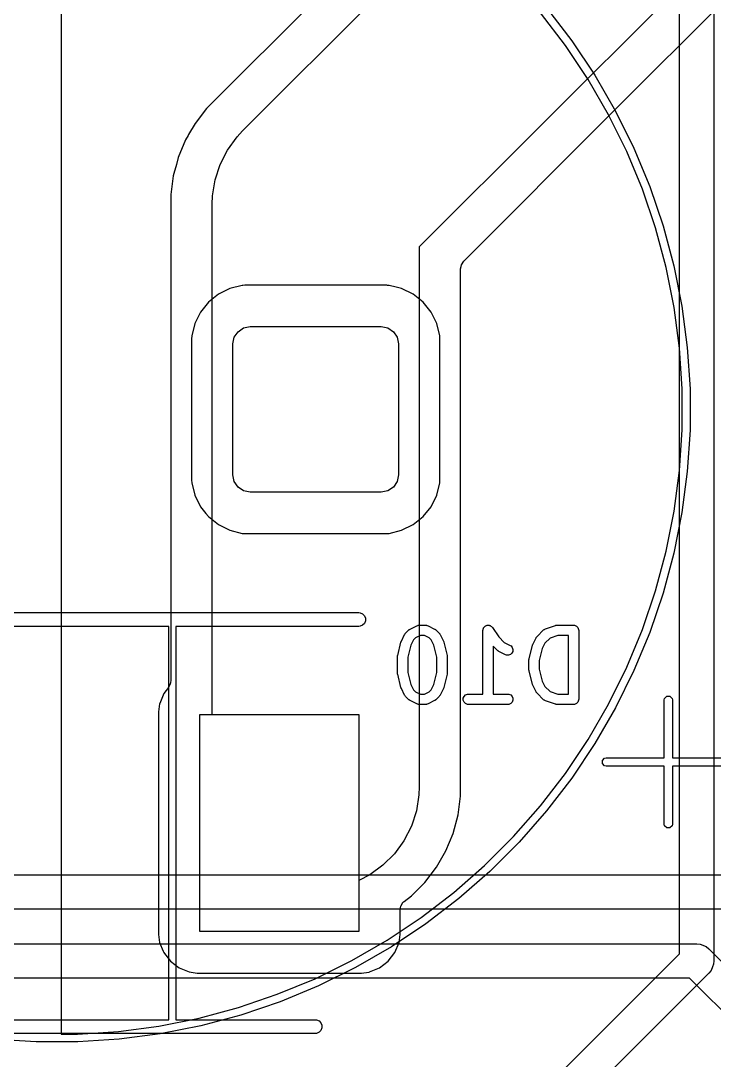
# Model space of a CAD drawing. Header units: inches. Extents: x 1.3 to 5.24, y -7.03 to -1.12.
# Drawn here: x 4.122 to 4.518, y -5.155 to -4.562 of the extents above; entities that cross this region are included whole.
import ezdxf

# ---------------------------------------------------------------- set-up
doc = ezdxf.new("R2010")
doc.units = ezdxf.units.IN
doc.header["$MEASUREMENT"] = 0
for name, color, linetype, true_color in [('B.Cu', 153, 'CONTINUOUS', 0x4d7fc4), ('B.Mask', 4, 'CONTINUOUS', 0x02ffee), ('B.Paste', 132, 'CONTINUOUS', 0x00c2c2), ('B.Silkscreen', 31, 'CONTINUOUS', 0xe8b2a7), ('F.Cu', 13, 'CONTINUOUS', 0xc83434), ('F.Mask', 201, 'CONTINUOUS', 0xd864ff), ('F.Silkscreen', 41, 'CONTINUOUS', 0xf2eda1), ('In1.Cu', 91, 'CONTINUOUS', 0x7fc87f), ('In2.Cu', 33, 'CONTINUOUS', 0xce7d2c)]:
    doc.layers.add(name, color=color, linetype=linetype, true_color=true_color)

msp = doc.modelspace()

# ---------------------------------------------------------------- linework, layer by layer
at = {"layer": 'B.Cu', "linetype": 'CONTINUOUS'}
for p, q in [((4.24871, -4.62447), (4.50549, -4.36769)), ((4.40187, -4.43787), (4.22816, -4.61159)), ((4.57171, -4.4685), (4.34952, -4.69069)), ((4.45905, -4.61459), (4.57957, -4.49407)), ((4.22816, -4.61159), (4.22156, -4.62019)), ((4.22816, -4.61159), (4.22816, -4.61159)), ((4.22816, -4.61159), (4.22816, -4.61159)), ((4.37488, -4.69876), (4.45905, -4.61459)), ((4.22156, -4.62019), (4.21793, -4.62647)), ((4.21614, -4.62957), (4.21199, -4.63959)), ((4.21757, -4.62709), (4.21614, -4.62957)), ((4.21793, -4.62647), (4.21757, -4.62709)), ((4.21757, -4.62709), (4.21757, -4.62709)), ((4.21793, -4.62647), (4.21793, -4.62647)), ((4.24011, -4.63537), (4.24556, -4.62788)), ((4.24556, -4.62788), (4.24871, -4.62447)), ((4.2359, -4.64363), (4.24011, -4.63537)), ((4.21199, -4.63959), (4.21091, -4.64361)), ((4.21199, -4.63959), (4.21199, -4.63959)), ((4.21091, -4.64361), (4.20953, -4.64878)), ((4.23304, -4.65244), (4.2359, -4.64363)), ((4.20918, -4.65006), (4.20777, -4.66081)), ((4.20952, -4.64882), (4.20918, -4.65006)), ((4.20918, -4.65006), (4.20918, -4.65006)), ((4.20918, -4.65006), (4.20918, -4.65006)), ((4.20953, -4.64878), (4.20952, -4.64882)), ((4.20952, -4.64882), (4.20952, -4.64882)), ((4.23159, -4.6616), (4.23304, -4.65244)), ((4.20777, -4.66081), (4.20777, -4.66081)), ((4.20777, -4.66081), (4.20777, -4.93817)), ((4.23141, -4.66623), (4.23159, -4.6616)), ((4.23141, -4.78346), (4.23141, -4.66623)), ((4.34952, -4.69069), (4.34952, -4.78346)), ((4.37336, -4.70183), (4.37365, -4.70084)), ((4.37365, -4.70084), (4.37488, -4.69876)), ((4.37316, -4.70321), (4.37336, -4.70183)), ((4.37316, -4.77804), (4.37316, -4.70321)), ((4.37316, -4.83563), (4.37316, -4.77804)), ((4.23141, -4.95768), (4.23141, -4.78346)), ((4.34952, -4.78346), (4.34952, -4.99891)), ((4.37316, -4.93406), (4.37316, -4.83563)), ((4.20777, -4.93817), (4.20757, -4.93955)), ((4.20777, -4.93817), (4.20777, -4.93817)), ((4.20777, -4.93817), (4.20777, -4.93817)), ((4.37316, -4.9872), (4.37316, -4.93406)), ((4.20642, -4.94228), (4.20376, -4.94575)), ((4.20724, -4.94068), (4.20642, -4.94228)), ((4.20757, -4.93955), (4.20724, -4.94068)), ((4.20376, -4.94575), (4.20144, -4.95135)), ((4.20138, -4.95151), (4.20077, -4.95613)), ((4.20077, -4.95613), (4.20077, -4.95613)), ((4.20077, -4.95613), (4.20077, -5.08324)), ((4.20139, -4.95146), (4.20138, -4.95151)), ((4.20144, -4.95135), (4.20139, -4.95146)), ((4.22441, -5.08169), (4.22441, -4.95768)), ((4.22441, -4.95768), (4.23141, -4.95768)), ((4.37316, -5.00433), (4.37316, -4.9872)), ((4.34934, -5.00354), (4.34789, -5.01269)), ((4.34952, -4.99891), (4.34934, -5.00354)), ((4.37175, -5.01507), (4.37316, -5.00433)), ((4.34789, -5.01269), (4.34502, -5.02151)), ((4.36894, -5.02555), (4.37175, -5.01507)), ((4.34502, -5.02151), (4.34082, -5.02976)), ((4.36479, -5.03556), (4.36894, -5.02555)), ((4.34082, -5.02976), (4.33537, -5.03726)), ((4.33537, -5.03726), (4.32882, -5.04381)), ((4.35937, -5.04495), (4.36479, -5.03556)), ((4.32882, -5.04381), (4.32132, -5.04926)), ((4.35277, -5.05355), (4.35937, -5.04495)), ((4.32132, -5.04926), (4.31496, -5.0525)), ((4.31496, -5.0525), (4.31496, -5.08169)), ((4.34511, -5.06121), (4.35277, -5.05355)), ((4.34085, -5.06448), (4.34511, -5.06121)), ((4.3386, -5.06931), (4.3388, -5.06794)), ((4.3388, -5.06794), (4.33906, -5.06707)), ((4.33906, -5.06707), (4.34015, -5.06514)), ((4.34015, -5.06514), (4.34023, -5.06505)), ((4.34023, -5.06505), (4.34053, -5.06477)), ((4.34053, -5.06477), (4.34054, -5.06475)), ((4.34054, -5.06475), (4.34056, -5.06474)), ((4.34056, -5.06474), (4.34085, -5.06448)), ((4.3386, -5.08324), (4.3386, -5.06931)), ((4.20077, -5.08324), (4.20138, -5.08786)), ((4.31496, -5.08169), (4.22441, -5.08169)), ((4.33799, -5.08786), (4.3386, -5.08324)), ((4.20138, -5.08786), (4.20138, -5.08786)), ((4.20138, -5.08786), (4.20138, -5.08786)), ((4.20138, -5.08786), (4.20138, -5.08786)), ((4.20138, -5.08786), (4.20343, -5.09282)), ((4.33561, -5.09362), (4.33799, -5.08786)), ((4.20343, -5.09282), (4.20343, -5.09282)), ((4.20343, -5.09282), (4.20376, -5.09362)), ((4.20376, -5.09362), (4.20376, -5.09362)), ((4.20376, -5.09362), (4.20376, -5.09362)), ((4.20376, -5.09362), (4.20414, -5.09412)), ((4.20414, -5.09412), (4.20692, -5.09774)), ((4.20692, -5.09774), (4.20755, -5.09855)), ((4.20755, -5.09855), (4.21249, -5.10234)), ((4.32688, -5.10234), (4.33182, -5.09855)), ((4.33182, -5.09855), (4.33561, -5.09362)), ((4.21249, -5.10234), (4.21824, -5.10473)), ((4.32113, -5.10473), (4.32688, -5.10234)), ((4.21824, -5.10473), (4.22286, -5.10533)), ((4.22286, -5.10533), (4.31651, -5.10533)), ((4.31651, -5.10533), (4.32084, -5.10477)), ((4.31651, -5.10533), (4.31651, -5.10533)), ((4.32084, -5.10477), (4.32086, -5.10476)), ((4.32086, -5.10476), (4.32087, -5.10476)), ((4.32087, -5.10476), (4.32097, -5.10476)), ((4.32097, -5.10476), (4.32111, -5.10473)), ((4.32111, -5.10473), (4.32113, -5.10473)), ((4.32113, -5.10473), (4.32113, -5.10473))]:
    msp.add_line(p, q, dxfattribs=at)
at = {"layer": 'B.Mask', "linetype": 'CONTINUOUS'}
for p, q in [((4.2493, -4.73697), (4.25306, -4.73622)), ((4.25306, -4.73622), (4.32787, -4.73622)), ((4.32787, -4.73622), (4.33163, -4.73697)), ((4.24322, -4.74606), (4.24397, -4.7423)), ((4.24397, -4.7423), (4.2461, -4.7391)), ((4.2461, -4.7391), (4.2493, -4.73697)), ((4.33163, -4.73697), (4.33483, -4.7391)), ((4.33483, -4.7391), (4.33696, -4.7423)), ((4.33696, -4.7423), (4.33771, -4.74606)), ((4.24322, -4.82087), (4.24322, -4.74606)), ((4.33771, -4.74606), (4.33771, -4.82087)), ((4.24397, -4.82463), (4.24322, -4.82087)), ((4.2461, -4.82783), (4.24397, -4.82463)), ((4.33696, -4.82463), (4.33483, -4.82783)), ((4.33771, -4.82087), (4.33696, -4.82463)), ((4.2493, -4.82996), (4.2461, -4.82783)), ((4.25306, -4.83071), (4.2493, -4.82996)), ((4.32787, -4.83071), (4.25306, -4.83071)), ((4.33163, -4.82996), (4.32787, -4.83071)), ((4.33483, -4.82783), (4.33163, -4.82996)), ((4.22441, -5.08169), (4.22441, -4.95768)), ((4.22441, -4.95768), (4.31496, -4.95768)), ((4.31496, -4.95768), (4.31496, -5.08169)), ((4.31496, -5.08169), (4.22441, -5.08169))]:
    msp.add_line(p, q, dxfattribs=at)
at = {"layer": 'B.Paste', "linetype": 'CONTINUOUS'}
for p, q in [((4.22441, -5.08169), (4.22441, -4.95768)), ((4.22441, -4.95768), (4.31496, -4.95768)), ((4.31496, -4.95768), (4.31496, -5.08169)), ((4.31496, -5.08169), (4.22441, -5.08169))]:
    msp.add_line(p, q, dxfattribs=at)
at = {"layer": 'B.Silkscreen', "linetype": 'CONTINUOUS'}
for p, q in [((3.97756, -4.89953), (4.31496, -4.89953)), ((4.31496, -4.89953), (4.31573, -4.8996)), ((4.31573, -4.8996), (4.31715, -4.90019)), ((4.31715, -4.90019), (4.31823, -4.90128)), ((4.31823, -4.90128), (4.31882, -4.9027)), ((4.31882, -4.9027), (4.31882, -4.90423)), ((4.20669, -4.9074), (3.97756, -4.9074)), ((4.20669, -5.13197), (4.20669, -4.9074)), ((4.31496, -4.9074), (4.21063, -4.9074)), ((4.21063, -4.9074), (4.21063, -5.13197)), ((4.31573, -4.90733), (4.31496, -4.9074)), ((4.31715, -4.90674), (4.31573, -4.90733)), ((4.31823, -4.90565), (4.31715, -4.90674)), ((4.31882, -4.90423), (4.31823, -4.90565)), ((4.34439, -4.90887), (4.34814, -4.907)), ((4.34814, -4.907), (4.34868, -4.90679)), ((4.34868, -4.90679), (4.34878, -4.90678)), ((4.34878, -4.90678), (4.34888, -4.90674)), ((4.34888, -4.90674), (4.34946, -4.90669)), ((4.34946, -4.90669), (4.35321, -4.90669)), ((4.35321, -4.90669), (4.35378, -4.90674)), ((4.35378, -4.90674), (4.35388, -4.90678)), ((4.35388, -4.90678), (4.35399, -4.90679)), ((4.35399, -4.90679), (4.35453, -4.907)), ((4.35453, -4.907), (4.35828, -4.90887)), ((4.38604, -4.90879), (4.3861, -4.90851)), ((4.3861, -4.90851), (4.38626, -4.90827)), ((4.38626, -4.90827), (4.38637, -4.908)), ((4.38637, -4.908), (4.38658, -4.90779)), ((4.38658, -4.90779), (4.38674, -4.90755)), ((4.38674, -4.90755), (4.38698, -4.90739)), ((4.38698, -4.90739), (4.38719, -4.90718)), ((4.38719, -4.90718), (4.38746, -4.90707)), ((4.38746, -4.90707), (4.3877, -4.90691)), ((4.3877, -4.90691), (4.38798, -4.90685)), ((4.38798, -4.90685), (4.38825, -4.90674)), ((4.38825, -4.90674), (4.38854, -4.90674)), ((4.38854, -4.90674), (4.38883, -4.90669)), ((4.38883, -4.90669), (4.38911, -4.90674)), ((4.38911, -4.90674), (4.3894, -4.90674)), ((4.3894, -4.90674), (4.38967, -4.90685)), ((4.38967, -4.90685), (4.38996, -4.90691)), ((4.38996, -4.90691), (4.3902, -4.90707)), ((4.3902, -4.90707), (4.39047, -4.90718)), ((4.39047, -4.90718), (4.39067, -4.90739)), ((4.39067, -4.90739), (4.39092, -4.90755)), ((4.39092, -4.90755), (4.39128, -4.908)), ((4.39128, -4.908), (4.39128, -4.908)), ((4.39128, -4.908), (4.39128, -4.908)), ((4.39128, -4.908), (4.39128, -4.908)), ((4.39128, -4.908), (4.39487, -4.91338)), ((4.42164, -4.90871), (4.42726, -4.90684)), ((4.42726, -4.90684), (4.42755, -4.90677)), ((4.42755, -4.90677), (4.42762, -4.90674)), ((4.42762, -4.90674), (4.42772, -4.90673)), ((4.42772, -4.90673), (4.42783, -4.90671)), ((4.42783, -4.90671), (4.4279, -4.90671)), ((4.4279, -4.90671), (4.4282, -4.90669)), ((4.4282, -4.90669), (4.43757, -4.90669)), ((4.43757, -4.90669), (4.43815, -4.90674)), ((4.43815, -4.90674), (4.43921, -4.90718)), ((4.43921, -4.90718), (4.44003, -4.908)), ((4.44003, -4.908), (4.44047, -4.90906)), ((4.33932, -4.91582), (4.34119, -4.91207)), ((4.34119, -4.91207), (4.34135, -4.91182)), ((4.34135, -4.91182), (4.34138, -4.91175)), ((4.34138, -4.91175), (4.34144, -4.91167)), ((4.34144, -4.91167), (4.3415, -4.91158)), ((4.3415, -4.91158), (4.34156, -4.91153)), ((4.34156, -4.91153), (4.34174, -4.9113)), ((4.34174, -4.9113), (4.34362, -4.90943)), ((4.34362, -4.90943), (4.34385, -4.90924)), ((4.34385, -4.90924), (4.3439, -4.90918)), ((4.3439, -4.90918), (4.34399, -4.90912)), ((4.34399, -4.90912), (4.34407, -4.90906)), ((4.34407, -4.90906), (4.34414, -4.90903)), ((4.34414, -4.90903), (4.34439, -4.90887)), ((4.34746, -4.91394), (4.34626, -4.91514)), ((4.35015, -4.91259), (4.34746, -4.91394)), ((4.35251, -4.91259), (4.35015, -4.91259)), ((4.35521, -4.91394), (4.35251, -4.91259)), ((4.3564, -4.91514), (4.35521, -4.91394)), ((4.35828, -4.90887), (4.35852, -4.90903)), ((4.35852, -4.90903), (4.3586, -4.90906)), ((4.3586, -4.90906), (4.35868, -4.90912)), ((4.35868, -4.90912), (4.35877, -4.90918)), ((4.35877, -4.90918), (4.35882, -4.90924)), ((4.35882, -4.90924), (4.35904, -4.90943)), ((4.35904, -4.90943), (4.36092, -4.9113)), ((4.36092, -4.9113), (4.3611, -4.91153)), ((4.3611, -4.91153), (4.36116, -4.91158)), ((4.36116, -4.91158), (4.36122, -4.91167)), ((4.36122, -4.91167), (4.36129, -4.91175)), ((4.36129, -4.91175), (4.36132, -4.91182)), ((4.36132, -4.91182), (4.36147, -4.91207)), ((4.36147, -4.91207), (4.36335, -4.91582)), ((4.38587, -4.90963), (4.38593, -4.90906)), ((4.38587, -4.90964), (4.38587, -4.90963)), ((4.38587, -4.94606), (4.38587, -4.90964)), ((4.38587, -4.90964), (4.38587, -4.90964)), ((4.38587, -4.90964), (4.38587, -4.90964)), ((4.38593, -4.90906), (4.38604, -4.90879)), ((4.39487, -4.91338), (4.39807, -4.91659)), ((4.41431, -4.91769), (4.41618, -4.91394)), ((4.41618, -4.91394), (4.41634, -4.91369)), ((4.41634, -4.91369), (4.41637, -4.91362)), ((4.41637, -4.91362), (4.41643, -4.91354)), ((4.41643, -4.91354), (4.41649, -4.91345)), ((4.41649, -4.91345), (4.41655, -4.9134)), ((4.41655, -4.9134), (4.41673, -4.91317)), ((4.41673, -4.91317), (4.42048, -4.90943)), ((4.42048, -4.90943), (4.42093, -4.90906)), ((4.42093, -4.90906), (4.42103, -4.90902)), ((4.42103, -4.90902), (4.42111, -4.90895)), ((4.42111, -4.90895), (4.42164, -4.90871)), ((4.42417, -4.91409), (4.42125, -4.91701)), ((4.42868, -4.91259), (4.42417, -4.91409)), ((4.43462, -4.91259), (4.42868, -4.91259)), ((4.43462, -4.94606), (4.43462, -4.91259)), ((4.44047, -4.90906), (4.44052, -4.90964)), ((4.44052, -4.90964), (4.44052, -4.94901)), ((4.33722, -4.92392), (4.33909, -4.91642)), ((4.33909, -4.91642), (4.33911, -4.91638)), ((4.33911, -4.91636), (4.3392, -4.91612)), ((4.33911, -4.91638), (4.33911, -4.91636)), ((4.3392, -4.91612), (4.33929, -4.91588)), ((4.33929, -4.91588), (4.3393, -4.91586)), ((4.3393, -4.91586), (4.33932, -4.91582)), ((4.34474, -4.91817), (4.34304, -4.925)), ((4.34626, -4.91514), (4.34474, -4.91817)), ((4.35792, -4.91817), (4.3564, -4.91514)), ((4.35963, -4.925), (4.35792, -4.91817)), ((4.36335, -4.91582), (4.36336, -4.91586)), ((4.36336, -4.91586), (4.36337, -4.91588)), ((4.36337, -4.91588), (4.36346, -4.91612)), ((4.36346, -4.91612), (4.36355, -4.91636)), ((4.36355, -4.91636), (4.36355, -4.91638)), ((4.36355, -4.91638), (4.36357, -4.91642)), ((4.36357, -4.91642), (4.36544, -4.92392)), ((4.39424, -4.9211), (4.39178, -4.91864)), ((4.39178, -4.91864), (4.39178, -4.94606)), ((4.39807, -4.91659), (4.4014, -4.91825)), ((4.4014, -4.91825), (4.40189, -4.91855)), ((4.40189, -4.91855), (4.40264, -4.91942)), ((4.40264, -4.91942), (4.403, -4.92052)), ((4.403, -4.92052), (4.40292, -4.92167)), ((4.41221, -4.9258), (4.41408, -4.9183)), ((4.41408, -4.9183), (4.4141, -4.91825)), ((4.4141, -4.91823), (4.41419, -4.91799)), ((4.4141, -4.91825), (4.4141, -4.91823)), ((4.41419, -4.91799), (4.41428, -4.91775)), ((4.41428, -4.91775), (4.41429, -4.91773)), ((4.41429, -4.91773), (4.41431, -4.91769)), ((4.41973, -4.92004), (4.41803, -4.92687)), ((4.42125, -4.91701), (4.41973, -4.92004)), ((4.33713, -4.92449), (4.33717, -4.92428)), ((4.33714, -4.92454), (4.33713, -4.92449)), ((4.33713, -4.92464), (4.33714, -4.92454)), ((4.33713, -4.93401), (4.33713, -4.92464)), ((4.33717, -4.92428), (4.33719, -4.92406)), ((4.33719, -4.92406), (4.3372, -4.92402)), ((4.3372, -4.92402), (4.33722, -4.92392)), ((4.34304, -4.925), (4.34304, -4.93365)), ((4.35963, -4.93365), (4.35963, -4.925)), ((4.36544, -4.92392), (4.36546, -4.92402)), ((4.36546, -4.92402), (4.36548, -4.92406)), ((4.36548, -4.92406), (4.3655, -4.92428)), ((4.3655, -4.92428), (4.36553, -4.92449)), ((4.36553, -4.92449), (4.36552, -4.92454)), ((4.36552, -4.92454), (4.36553, -4.92464)), ((4.36553, -4.92464), (4.36553, -4.93401)), ((4.39446, -4.92129), (4.39424, -4.9211)), ((4.39452, -4.92135), (4.39446, -4.92129)), ((4.3946, -4.9214), (4.39452, -4.92135)), ((4.39468, -4.92147), (4.3946, -4.9214)), ((4.39476, -4.9215), (4.39468, -4.92147)), ((4.395, -4.92165), (4.39476, -4.9215)), ((4.39875, -4.92353), (4.395, -4.92165)), ((4.3993, -4.92374), (4.39875, -4.92353)), ((4.40044, -4.92382), (4.3993, -4.92374)), ((4.40154, -4.92345), (4.40044, -4.92382)), ((4.40241, -4.9227), (4.40154, -4.92345)), ((4.40292, -4.92167), (4.40241, -4.9227)), ((4.41212, -4.92637), (4.41216, -4.92615)), ((4.41213, -4.92641), (4.41212, -4.92637)), ((4.41212, -4.92651), (4.41213, -4.92641)), ((4.41216, -4.92615), (4.41218, -4.92594)), ((4.41218, -4.92594), (4.41219, -4.9259)), ((4.41219, -4.9259), (4.41221, -4.9258)), ((4.41212, -4.93214), (4.41212, -4.92651)), ((4.41213, -4.93224), (4.41212, -4.93214)), ((4.41212, -4.93228), (4.41213, -4.93224)), ((4.41216, -4.93249), (4.41212, -4.93228)), ((4.41803, -4.92687), (4.41803, -4.93177)), ((4.41803, -4.93177), (4.41973, -4.9386)), ((4.33714, -4.93411), (4.33713, -4.93401)), ((4.33713, -4.93415), (4.33714, -4.93411)), ((4.33717, -4.93437), (4.33713, -4.93415)), ((4.33719, -4.93459), (4.33717, -4.93437)), ((4.3372, -4.93463), (4.33719, -4.93459)), ((4.33722, -4.93473), (4.3372, -4.93463)), ((4.33909, -4.94223), (4.33722, -4.93473)), ((4.34304, -4.93365), (4.34474, -4.94048)), ((4.35792, -4.94048), (4.35963, -4.93365)), ((4.36544, -4.93473), (4.36357, -4.94223)), ((4.36546, -4.93463), (4.36544, -4.93473)), ((4.36548, -4.93459), (4.36546, -4.93463)), ((4.3655, -4.93437), (4.36548, -4.93459)), ((4.36553, -4.93415), (4.3655, -4.93437)), ((4.36553, -4.93401), (4.36552, -4.93411)), ((4.36552, -4.93411), (4.36553, -4.93415)), ((4.41218, -4.93271), (4.41216, -4.93249)), ((4.41219, -4.93275), (4.41218, -4.93271)), ((4.41221, -4.93285), (4.41219, -4.93275)), ((4.41408, -4.94035), (4.41221, -4.93285)), ((4.33911, -4.94227), (4.33909, -4.94223)), ((4.33911, -4.94229), (4.33911, -4.94227)), ((4.3392, -4.94253), (4.33911, -4.94229)), ((4.33929, -4.94277), (4.3392, -4.94253)), ((4.3393, -4.94279), (4.33929, -4.94277)), ((4.33932, -4.94283), (4.3393, -4.94279)), ((4.34119, -4.94658), (4.33932, -4.94283)), ((4.34474, -4.94048), (4.34626, -4.94351)), ((4.34626, -4.94351), (4.34746, -4.94471)), ((4.35521, -4.94471), (4.3564, -4.94351)), ((4.3564, -4.94351), (4.35792, -4.94048)), ((4.36335, -4.94283), (4.36147, -4.94658)), ((4.36336, -4.94279), (4.36335, -4.94283)), ((4.36337, -4.94277), (4.36336, -4.94279)), ((4.36346, -4.94253), (4.36337, -4.94277)), ((4.36355, -4.94229), (4.36346, -4.94253)), ((4.36357, -4.94223), (4.36355, -4.94227)), ((4.36355, -4.94227), (4.36355, -4.94229)), ((4.4141, -4.94039), (4.41408, -4.94035)), ((4.4141, -4.94041), (4.4141, -4.94039)), ((4.41419, -4.94065), (4.4141, -4.94041)), ((4.41428, -4.9409), (4.41419, -4.94065)), ((4.41429, -4.94091), (4.41428, -4.9409)), ((4.41431, -4.94096), (4.41429, -4.94091)), ((4.41618, -4.9447), (4.41431, -4.94096)), ((4.41973, -4.9386), (4.42125, -4.94164)), ((4.42125, -4.94164), (4.42417, -4.94455)), ((4.34135, -4.94683), (4.34119, -4.94658)), ((4.34138, -4.9469), (4.34135, -4.94683)), ((4.34144, -4.94698), (4.34138, -4.9469)), ((4.3415, -4.94707), (4.34144, -4.94698)), ((4.34156, -4.94712), (4.3415, -4.94707)), ((4.34174, -4.94735), (4.34156, -4.94712)), ((4.34362, -4.94922), (4.34174, -4.94735)), ((4.34385, -4.94941), (4.34362, -4.94922)), ((4.3439, -4.94947), (4.34385, -4.94941)), ((4.34399, -4.94952), (4.3439, -4.94947)), ((4.34407, -4.94959), (4.34399, -4.94952)), ((4.34414, -4.94962), (4.34407, -4.94959)), ((4.34439, -4.94977), (4.34414, -4.94962)), ((4.34814, -4.95165), (4.34439, -4.94977)), ((4.34746, -4.94471), (4.35015, -4.94606)), ((4.35015, -4.94606), (4.35251, -4.94606)), ((4.35251, -4.94606), (4.35521, -4.94471)), ((4.35828, -4.94977), (4.35453, -4.95165)), ((4.35852, -4.94962), (4.35828, -4.94977)), ((4.3586, -4.94959), (4.35852, -4.94962)), ((4.35868, -4.94952), (4.3586, -4.94959)), ((4.35877, -4.94947), (4.35868, -4.94952)), ((4.35882, -4.94941), (4.35877, -4.94947)), ((4.35904, -4.94922), (4.35882, -4.94941)), ((4.36092, -4.94735), (4.35904, -4.94922)), ((4.3611, -4.94712), (4.36092, -4.94735)), ((4.36116, -4.94707), (4.3611, -4.94712)), ((4.36122, -4.94698), (4.36116, -4.94707)), ((4.36129, -4.9469), (4.36122, -4.94698)), ((4.36132, -4.94683), (4.36129, -4.9469)), ((4.36147, -4.94658), (4.36132, -4.94683)), ((4.37468, -4.94843), (4.37512, -4.94737)), ((4.37468, -4.94958), (4.37468, -4.94843)), ((4.37512, -4.95065), (4.37468, -4.94958)), ((4.37512, -4.94737), (4.37594, -4.94655)), ((4.37594, -4.94655), (4.377, -4.94611)), ((4.377, -4.94611), (4.37758, -4.94606)), ((4.37758, -4.94606), (4.38587, -4.94606)), ((4.39178, -4.94606), (4.40007, -4.94606)), ((4.40007, -4.94606), (4.40065, -4.94611)), ((4.40065, -4.94611), (4.40172, -4.94655)), ((4.40172, -4.94655), (4.40253, -4.94737)), ((4.40253, -4.94737), (4.40297, -4.94843)), ((4.40297, -4.94958), (4.40253, -4.95065)), ((4.40297, -4.94843), (4.40297, -4.94958)), ((4.41634, -4.94495), (4.41618, -4.9447)), ((4.41637, -4.94502), (4.41634, -4.94495)), ((4.41643, -4.94511), (4.41637, -4.94502)), ((4.41649, -4.94519), (4.41643, -4.94511)), ((4.41655, -4.94525), (4.41649, -4.94519)), ((4.41673, -4.94547), (4.41655, -4.94525)), ((4.42048, -4.94922), (4.41673, -4.94547)), ((4.42093, -4.94959), (4.42048, -4.94922)), ((4.42103, -4.94963), (4.42093, -4.94959)), ((4.42111, -4.9497), (4.42103, -4.94963)), ((4.42164, -4.94994), (4.42111, -4.9497)), ((4.42726, -4.95181), (4.42164, -4.94994)), ((4.42417, -4.94455), (4.42868, -4.94606)), ((4.42868, -4.94606), (4.43462, -4.94606)), ((4.44047, -4.94958), (4.44003, -4.95065)), ((4.44052, -4.94901), (4.44047, -4.94958)), ((4.34868, -4.95186), (4.34814, -4.95165)), ((4.34878, -4.95186), (4.34868, -4.95186)), ((4.34888, -4.9519), (4.34878, -4.95186)), ((4.34946, -4.95196), (4.34888, -4.9519)), ((4.35321, -4.95196), (4.34946, -4.95196)), ((4.35378, -4.9519), (4.35321, -4.95196)), ((4.35388, -4.95186), (4.35378, -4.9519)), ((4.35399, -4.95186), (4.35388, -4.95186)), ((4.35453, -4.95165), (4.35399, -4.95186)), ((4.37594, -4.95146), (4.37512, -4.95065)), ((4.377, -4.9519), (4.37594, -4.95146)), ((4.37758, -4.95196), (4.377, -4.9519)), ((4.40007, -4.95196), (4.37758, -4.95196)), ((4.40065, -4.9519), (4.40007, -4.95196)), ((4.40172, -4.95146), (4.40065, -4.9519)), ((4.40253, -4.95065), (4.40172, -4.95146)), ((4.42755, -4.95187), (4.42726, -4.95181)), ((4.42762, -4.9519), (4.42755, -4.95187)), ((4.42772, -4.95191), (4.42762, -4.9519)), ((4.42783, -4.95194), (4.42772, -4.95191)), ((4.4279, -4.95193), (4.42783, -4.95194)), ((4.4282, -4.95196), (4.4279, -4.95193)), ((4.43757, -4.95196), (4.4282, -4.95196)), ((4.43815, -4.9519), (4.43757, -4.95196)), ((4.43921, -4.95146), (4.43815, -4.9519)), ((4.44003, -4.95065), (4.43921, -4.95146)), ((3.97756, -5.13197), (4.20669, -5.13197)), ((4.21063, -5.13197), (4.29016, -5.13197)), ((4.29016, -5.13197), (4.29093, -5.13204)), ((4.29093, -5.13204), (4.29234, -5.13263)), ((4.29234, -5.13263), (4.29343, -5.13372)), ((4.29343, -5.13372), (4.29402, -5.13514)), ((4.29016, -5.13984), (3.97756, -5.13984)), ((4.29093, -5.13977), (4.29016, -5.13984)), ((4.29234, -5.13918), (4.29093, -5.13977)), ((4.29343, -5.13809), (4.29234, -5.13918)), ((4.29402, -5.13667), (4.29343, -5.13809)), ((4.29402, -5.13514), (4.29402, -5.13667))]:
    msp.add_line(p, q, dxfattribs=at)
at = {"layer": 'F.Cu', "linetype": 'CONTINUOUS'}
for p, q in [((4.24852, -4.71269), (4.24145, -4.71445)), ((4.24858, -4.71268), (4.24852, -4.71269)), ((4.24868, -4.71268), (4.24858, -4.71268)), ((4.24891, -4.71266), (4.24868, -4.71268)), ((4.24992, -4.71259), (4.24891, -4.71266)), ((4.25006, -4.71258), (4.24992, -4.71259)), ((4.25015, -4.71258), (4.25006, -4.71258)), ((4.33078, -4.71258), (4.25015, -4.71258)), ((4.331, -4.71259), (4.33078, -4.71258)), ((4.33078, -4.71258), (4.33078, -4.71258)), ((4.33132, -4.71262), (4.331, -4.71259)), ((4.331, -4.71259), (4.331, -4.71259)), ((4.33241, -4.71269), (4.33132, -4.71262)), ((4.33635, -4.71367), (4.33241, -4.71269)), ((4.33241, -4.71269), (4.33241, -4.71269)), ((4.23492, -4.71768), (4.22925, -4.72225)), ((4.24145, -4.71445), (4.23492, -4.71768)), ((4.33715, -4.71387), (4.33635, -4.71367)), ((4.33635, -4.71367), (4.33635, -4.71367)), ((4.33948, -4.71445), (4.33715, -4.71387)), ((4.34601, -4.71768), (4.33948, -4.71445)), ((4.35078, -4.72152), (4.34601, -4.71768)), ((4.22925, -4.72225), (4.22468, -4.72792)), ((4.22925, -4.72225), (4.22925, -4.72225)), ((4.22925, -4.72225), (4.22925, -4.72225)), ((4.35168, -4.72225), (4.35078, -4.72152)), ((4.35078, -4.72152), (4.35078, -4.72152)), ((4.35078, -4.72152), (4.35078, -4.72152)), ((4.35624, -4.72792), (4.35168, -4.72225)), ((4.35168, -4.72225), (4.35168, -4.72225)), ((4.22468, -4.72792), (4.22145, -4.73445)), ((4.35948, -4.73445), (4.35624, -4.72792)), ((4.22145, -4.73445), (4.21969, -4.74152)), ((4.2493, -4.73697), (4.25306, -4.73622)), ((4.25306, -4.73622), (4.32787, -4.73622)), ((4.32787, -4.73622), (4.33163, -4.73697)), ((4.36124, -4.74152), (4.35948, -4.73445)), ((4.21969, -4.74152), (4.21958, -4.74315)), ((4.24322, -4.74606), (4.24397, -4.7423)), ((4.24397, -4.7423), (4.2461, -4.7391)), ((4.2461, -4.7391), (4.2493, -4.73697)), ((4.33163, -4.73697), (4.33483, -4.7391)), ((4.33483, -4.7391), (4.33696, -4.7423)), ((4.33696, -4.7423), (4.33771, -4.74606)), ((4.36135, -4.74315), (4.36124, -4.74152)), ((4.21958, -4.74315), (4.21958, -4.74315)), ((4.21958, -4.74315), (4.21958, -4.82387)), ((4.24322, -4.82087), (4.24322, -4.74606)), ((4.33771, -4.74606), (4.33771, -4.82087)), ((4.36135, -4.82378), (4.36135, -4.74315)), ((4.21958, -4.82387), (4.21959, -4.82401)), ((4.21959, -4.82401), (4.21968, -4.82525)), ((4.21968, -4.82525), (4.21968, -4.82535)), ((4.21968, -4.82535), (4.21969, -4.82541)), ((4.21969, -4.82541), (4.22145, -4.83248)), ((4.24397, -4.82463), (4.24322, -4.82087)), ((4.2461, -4.82783), (4.24397, -4.82463)), ((4.33696, -4.82463), (4.33483, -4.82783)), ((4.33771, -4.82087), (4.33696, -4.82463)), ((4.35948, -4.83248), (4.36124, -4.82541)), ((4.36124, -4.82541), (4.36135, -4.82378)), ((4.2493, -4.82996), (4.2461, -4.82783)), ((4.25306, -4.83071), (4.2493, -4.82996)), ((4.32787, -4.83071), (4.25306, -4.83071)), ((4.33163, -4.82996), (4.32787, -4.83071)), ((4.33483, -4.82783), (4.33163, -4.82996)), ((4.22145, -4.83248), (4.22468, -4.83901)), ((4.35624, -4.83901), (4.35948, -4.83248)), ((4.22468, -4.83901), (4.22468, -4.83901)), ((4.22468, -4.83901), (4.22468, -4.83901)), ((4.22468, -4.83901), (4.2247, -4.83902)), ((4.2247, -4.83902), (4.2247, -4.83903)), ((4.2247, -4.83903), (4.2247, -4.83903)), ((4.2247, -4.83903), (4.22779, -4.84287)), ((4.22779, -4.84287), (4.22925, -4.84468)), ((4.35168, -4.84468), (4.35624, -4.83901)), ((4.22925, -4.84468), (4.23492, -4.84925)), ((4.23492, -4.84925), (4.24145, -4.85248)), ((4.33948, -4.85248), (4.34601, -4.84925)), ((4.34601, -4.84925), (4.35168, -4.84468)), ((4.24145, -4.85248), (4.24852, -4.85424)), ((4.24852, -4.85424), (4.24852, -4.85424)), ((4.24852, -4.85424), (4.24852, -4.85424)), ((4.24852, -4.85424), (4.25015, -4.85435)), ((4.25015, -4.85435), (4.33078, -4.85435)), ((4.33078, -4.85435), (4.33241, -4.85424)), ((4.33241, -4.85424), (4.33948, -4.85248))]:
    msp.add_line(p, q, dxfattribs=at)
at = {"layer": 'F.Mask', "linetype": 'CONTINUOUS'}
for p, q in [((4.2493, -4.73697), (4.25306, -4.73622)), ((4.25306, -4.73622), (4.32787, -4.73622)), ((4.32787, -4.73622), (4.33163, -4.73697)), ((4.24322, -4.74606), (4.24397, -4.7423)), ((4.24397, -4.7423), (4.2461, -4.7391)), ((4.2461, -4.7391), (4.2493, -4.73697)), ((4.33163, -4.73697), (4.33483, -4.7391)), ((4.33483, -4.7391), (4.33696, -4.7423)), ((4.33696, -4.7423), (4.33771, -4.74606)), ((4.24322, -4.82087), (4.24322, -4.74606)), ((4.33771, -4.74606), (4.33771, -4.82087)), ((4.24397, -4.82463), (4.24322, -4.82087)), ((4.2461, -4.82783), (4.24397, -4.82463)), ((4.33696, -4.82463), (4.33483, -4.82783)), ((4.33771, -4.82087), (4.33696, -4.82463)), ((4.2493, -4.82996), (4.2461, -4.82783)), ((4.25306, -4.83071), (4.2493, -4.82996)), ((4.32787, -4.83071), (4.25306, -4.83071)), ((4.33163, -4.82996), (4.32787, -4.83071)), ((4.33483, -4.82783), (4.33163, -4.82996))]:
    msp.add_line(p, q, dxfattribs=at)
at = {"layer": 'F.Silkscreen', "linetype": 'CONTINUOUS'}
for p, q in [((4.14519, -4.42677), (4.14519, -5.14016)), ((4.43292, -4.57559), (4.4187, -4.55706)), ((4.42221, -4.55418), (4.4366, -4.57295)), ((4.44589, -4.59501), (4.43292, -4.57559)), ((4.4366, -4.57295), (4.44974, -4.59261)), ((4.44974, -4.59261), (4.46157, -4.61309)), ((4.45757, -4.61523), (4.44589, -4.59501)), ((4.4679, -4.63618), (4.45757, -4.61523)), ((4.46157, -4.61309), (4.47203, -4.63431)), ((4.47203, -4.63431), (4.48108, -4.65616)), ((4.47684, -4.65775), (4.4679, -4.63618)), ((4.48434, -4.67987), (4.47684, -4.65775)), ((4.48108, -4.65616), (4.48868, -4.67855)), ((4.49039, -4.70242), (4.48434, -4.67987)), ((4.48868, -4.67855), (4.4948, -4.7014)), ((4.49494, -4.72533), (4.49039, -4.70242)), ((4.4948, -4.7014), (4.49942, -4.72459)), ((4.49942, -4.72459), (4.5025, -4.74804)), ((4.49799, -4.74848), (4.49494, -4.72533)), ((4.5025, -4.74804), (4.50405, -4.77164)), ((4.49952, -4.77179), (4.49799, -4.74848)), ((4.49952, -4.79514), (4.49952, -4.77179)), ((4.50405, -4.77164), (4.50405, -4.79529)), ((4.49799, -4.81845), (4.49952, -4.79514)), ((4.50405, -4.79529), (4.5025, -4.81889)), ((4.49494, -4.8416), (4.49799, -4.81845)), ((4.5025, -4.81889), (4.49942, -4.84234)), ((4.49039, -4.8645), (4.49494, -4.8416)), ((4.49942, -4.84234), (4.4948, -4.86553)), ((4.48434, -4.88706), (4.49039, -4.8645)), ((4.4948, -4.86553), (4.48868, -4.88838)), ((4.47684, -4.90918), (4.48434, -4.88706)), ((4.48868, -4.88838), (4.48108, -4.91077)), ((4.4679, -4.93075), (4.47684, -4.90918)), ((4.48108, -4.91077), (4.47203, -4.93262)), ((4.45757, -4.9517), (4.4679, -4.93075)), ((4.47203, -4.93262), (4.46157, -4.95384)), ((4.48926, -4.94941), (4.48944, -4.94851)), ((4.48926, -4.98248), (4.48926, -4.94941)), ((4.48944, -4.94851), (4.49072, -4.94723)), ((4.49072, -4.94723), (4.49253, -4.94723)), ((4.49253, -4.94723), (4.49381, -4.94851)), ((4.49381, -4.94851), (4.49399, -4.94941)), ((4.49399, -4.94941), (4.49399, -4.98248)), ((4.44589, -4.97192), (4.45757, -4.9517)), ((4.46157, -4.95384), (4.44974, -4.97432)), ((4.43292, -4.99134), (4.44589, -4.97192)), ((4.44974, -4.97432), (4.4366, -4.99398)), ((4.45401, -4.98394), (4.45529, -4.98266)), ((4.45401, -4.98575), (4.45401, -4.98394)), ((4.45529, -4.98702), (4.45401, -4.98575)), ((4.45529, -4.98266), (4.45619, -4.98248)), ((4.45619, -4.98248), (4.48926, -4.98248)), ((4.49399, -4.98248), (4.52706, -4.98248)), ((4.4187, -5.00987), (4.43292, -4.99134)), ((4.45619, -4.9872), (4.45529, -4.98702)), ((4.48926, -4.9872), (4.45619, -4.9872)), ((4.48926, -5.02028), (4.48926, -4.9872)), ((4.52706, -4.9872), (4.49399, -4.9872)), ((4.49399, -4.9872), (4.49399, -5.02028)), ((4.4366, -4.99398), (4.42221, -5.01275)), ((4.4033, -5.02743), (4.4187, -5.00987)), ((4.42221, -5.01275), (4.40661, -5.03053)), ((4.48944, -5.02118), (4.48926, -5.02028)), ((4.49072, -5.02246), (4.48944, -5.02118)), ((4.49381, -5.02118), (4.49253, -5.02246)), ((4.49399, -5.02028), (4.49381, -5.02118)), ((4.49253, -5.02246), (4.49072, -5.02246)), ((4.38679, -5.04394), (4.4033, -5.02743)), ((4.40661, -5.03053), (4.38989, -5.04725)), ((4.36923, -5.05934), (4.38679, -5.04394)), ((4.38989, -5.04725), (4.37211, -5.06284)), ((4.3507, -5.07356), (4.36923, -5.05934)), ((4.37211, -5.06284), (4.35334, -5.07724)), ((4.33128, -5.08653), (4.3507, -5.07356)), ((4.35334, -5.07724), (4.33368, -5.09038)), ((4.31106, -5.09821), (4.33128, -5.08653)), ((4.33368, -5.09038), (4.3132, -5.10221)), ((4.29011, -5.10854), (4.31106, -5.09821)), ((4.3132, -5.10221), (4.29199, -5.11267)), ((4.26854, -5.11747), (4.29011, -5.10854)), ((4.29199, -5.11267), (4.27014, -5.12172)), ((4.24642, -5.12498), (4.26854, -5.11747)), ((4.27014, -5.12172), (4.24774, -5.12932)), ((4.22387, -5.13103), (4.24642, -5.12498)), ((4.20096, -5.13558), (4.22387, -5.13103)), ((4.24774, -5.12932), (4.2249, -5.13544)), ((4.14519, -5.14016), (4.1545, -5.14016)), ((4.1545, -5.14016), (4.17781, -5.13863)), ((4.17781, -5.13863), (4.20096, -5.13558)), ((4.2017, -5.14005), (4.17825, -5.14314)), ((4.2249, -5.13544), (4.2017, -5.14005)), ((4.131, -5.14469), (4.1074, -5.14314)), ((4.15465, -5.14469), (4.131, -5.14469)), ((4.17825, -5.14314), (4.15465, -5.14469))]:
    msp.add_line(p, q, dxfattribs=at)
at = {"layer": 'In1.Cu', "linetype": 'CONTINUOUS'}
for p, q in [((4.2493, -4.73697), (4.25306, -4.73622)), ((4.25306, -4.73622), (4.32787, -4.73622)), ((4.32787, -4.73622), (4.33163, -4.73697)), ((4.24322, -4.74606), (4.24397, -4.7423)), ((4.24397, -4.7423), (4.2461, -4.7391)), ((4.2461, -4.7391), (4.2493, -4.73697)), ((4.33163, -4.73697), (4.33483, -4.7391)), ((4.33483, -4.7391), (4.33696, -4.7423)), ((4.33696, -4.7423), (4.33771, -4.74606)), ((4.24322, -4.82087), (4.24322, -4.74606)), ((4.33771, -4.74606), (4.33771, -4.82087)), ((4.24397, -4.82463), (4.24322, -4.82087)), ((4.2461, -4.82783), (4.24397, -4.82463)), ((4.33696, -4.82463), (4.33483, -4.82783)), ((4.33771, -4.82087), (4.33696, -4.82463)), ((4.2493, -4.82996), (4.2461, -4.82783)), ((4.25306, -4.83071), (4.2493, -4.82996)), ((4.32787, -4.83071), (4.25306, -4.83071)), ((4.33163, -4.82996), (4.32787, -4.83071)), ((4.33483, -4.82783), (4.33163, -4.82996)), ((3.22835, -5.04921), (4.62191, -5.04921)), ((4.62598, -5.0689), (3.23242, -5.0689)), ((3.24803, -5.08858), (4.50787, -5.08858)), ((4.50787, -5.08858), (4.50979, -5.08877)), ((4.50979, -5.08877), (4.51334, -5.09024)), ((4.51334, -5.09024), (4.51334, -5.09024)), ((4.51334, -5.09024), (4.51483, -5.09147)), ((4.51483, -5.09147), (4.55132, -5.12795)), ((4.5038, -5.10827), (3.25211, -5.10827)), ((4.54028, -5.14475), (4.5038, -5.10827))]:
    msp.add_line(p, q, dxfattribs=at)
at = {"layer": 'In2.Cu', "linetype": 'CONTINUOUS'}
for p, q in [((4.51772, -3.91732), (4.51772, -5.09843)), ((4.49803, -5.09435), (4.49803, -3.9214)), ((4.2493, -4.73697), (4.25306, -4.73622)), ((4.25306, -4.73622), (4.32787, -4.73622)), ((4.32787, -4.73622), (4.33163, -4.73697)), ((4.24322, -4.74606), (4.24397, -4.7423)), ((4.24397, -4.7423), (4.2461, -4.7391)), ((4.2461, -4.7391), (4.2493, -4.73697)), ((4.33163, -4.73697), (4.33483, -4.7391)), ((4.33483, -4.7391), (4.33696, -4.7423)), ((4.33696, -4.7423), (4.33771, -4.74606)), ((4.24322, -4.82087), (4.24322, -4.74606)), ((4.33771, -4.74606), (4.33771, -4.82087)), ((4.24397, -4.82463), (4.24322, -4.82087)), ((4.2461, -4.82783), (4.24397, -4.82463)), ((4.33696, -4.82463), (4.33483, -4.82783)), ((4.33771, -4.82087), (4.33696, -4.82463)), ((4.2493, -4.82996), (4.2461, -4.82783)), ((4.25306, -4.83071), (4.2493, -4.82996)), ((4.32787, -4.83071), (4.25306, -4.83071)), ((4.33163, -4.82996), (4.32787, -4.83071)), ((4.33483, -4.82783), (4.33163, -4.82996)), ((4.30857, -5.28381), (4.49803, -5.09435)), ((4.51772, -5.09843), (4.51753, -5.10035)), ((4.51606, -5.10389), (4.51483, -5.10538)), ((4.51692, -5.10182), (4.51606, -5.10389)), ((4.51753, -5.10035), (4.51692, -5.10182)), ((4.51483, -5.10538), (4.32249, -5.29773))]:
    msp.add_line(p, q, dxfattribs=at)

doc.saveas('drawing.dxf')
